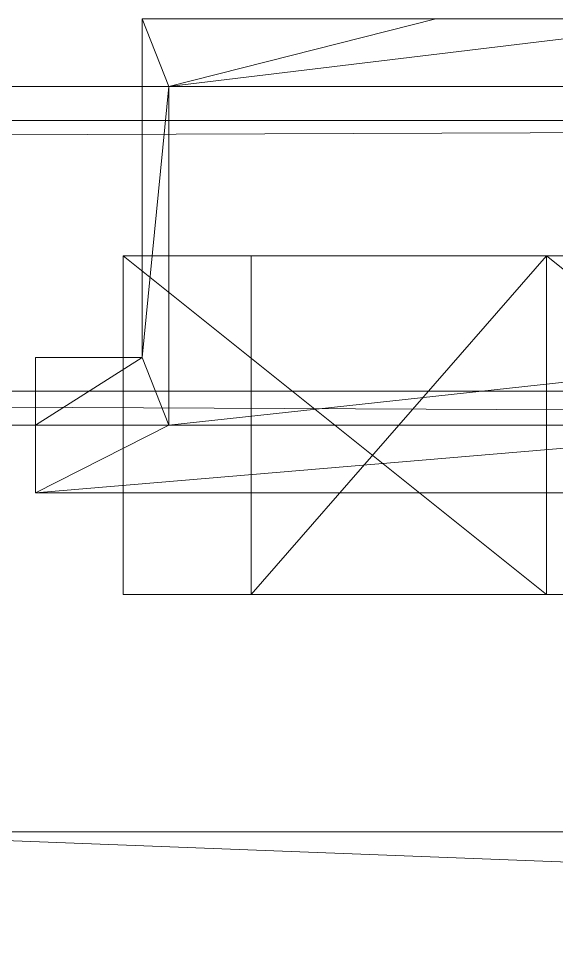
# Model space of a CAD drawing. Header units: millimetres. Extents: x -284281 to 1648660, y -821378 to -151356.
# Drawn here: x -221404.9 to -221366.8, y -270667.7 to -270601.4 of the extents above; entities that cross this region are included whole.
import ezdxf

# ---------------------------------------------------------------- set-up
doc = ezdxf.new("R2010")
doc.units = ezdxf.units.MM
doc.header["$MEASUREMENT"] = 0

# ---------------------------------------------------------------- blocks, each defined once
blk = doc.blocks.new('Forme_3_1')
at = {"color": 7, "linetype": 'Continuous', "lineweight": 20, "flags": 128}
blk.add_lwpolyline([(204740.942, -270618.21), (204761.858, -270618.21)], dxfattribs=at)
blk = doc.blocks.new('Forme_5_1')
at = {"color": 7, "linetype": 'Continuous', "lineweight": 20, "flags": 128}
for points in [[(205020.254, -270659.01), (204707.474, -270659.01), (204704.726, -270659.19), (204701.642, -270659.802), (204698.666, -270660.81), (204695.846, -270662.202), (204693.23, -270663.954), (204690.878, -270666.018), (204688.802, -270668.382), (204687.05, -270670.998), (204685.67, -270673.818), (204684.65, -270676.794), (204684.038, -270679.878), (204683.858, -270682.614), (204683.858, -270971.406)], [(204707.474, -270659.01), (205019.858, -270671.01), (205021.43, -270671.118), (205022.966, -270671.418), (205024.454, -270671.922), (205025.858, -270672.618), (205027.166, -270673.494), (205028.342, -270674.526), (205029.386, -270675.702), (205030.25, -270677.01), (205030.946, -270678.414), (205031.45, -270679.902), (205031.762, -270681.45), (205031.858, -270683.01), (205031.858, -270971.01), (205031.87, -270991.818)]]:
    blk.add_lwpolyline(points, dxfattribs=at)
blk = doc.blocks.new('Forme_6_1')
at = {"color": 7, "linetype": 'Continuous', "lineweight": 20, "flags": 128}
for points in [[(204774.83, -270601.41), (204754.022, -270601.41), (204733.226, -270601.41)], [(204733.226, -270625.41), (204733.226, -270601.41)], [(204735.11, -270606.21), (204733.226, -270601.41)], [(204774.83, -270601.41), (204735.11, -270606.21)], [(204754.022, -270601.41), (204735.11, -270606.21)], [(204735.11, -270606.21), (204733.226, -270625.41)], [(204772.934, -270606.21), (204735.11, -270606.21)], [(204735.11, -270630.21), (204735.11, -270606.21)], [(204725.666, -270635.01), (204725.666, -270630.21), (204725.666, -270625.41)], [(204725.666, -270625.41), (204733.226, -270625.41)], [(204733.226, -270625.41), (204725.666, -270630.21)], [(204735.11, -270630.21), (204733.226, -270625.41)], [(204772.934, -270626.095), (204735.11, -270630.21)], [(204725.666, -270630.21), (204735.11, -270630.21), (204772.934, -270630.21), (204782.39, -270630.21)], [(204735.11, -270630.21), (204725.666, -270635.01)], [(204782.39, -270630.21), (204725.666, -270635.01)], [(204782.39, -270635.01), (204725.666, -270635.01)]]:
    blk.add_lwpolyline(points, dxfattribs=at)
blk = doc.blocks.new('Forme_8_1')
at = {"color": 7, "linetype": 'Continuous', "lineweight": 20, "flags": 128}
for points in [[(204466.118, -270608.61), (204992.582, -270608.61)], [(204992.582, -270608.61), (204466.118, -270610.603)], [(204466.118, -270627.81), (204992.582, -270627.81)]]:
    blk.add_lwpolyline(points, dxfattribs=at)
blk = doc.blocks.new('Forme_9_1')
at = {"color": 7, "linetype": 'Continuous', "lineweight": 20, "flags": 128}
for points in [[(204993.53, -270606.21), (204473.069, -270606.21)], [(204993.53, -270630.21), (204473.069, -270627.746)], [(204993.53, -270630.21), (204473.069, -270630.21)]]:
    blk.add_lwpolyline(points, dxfattribs=at)
blk = doc.blocks.new('Forme_15_1')
at = {"color": 7, "linetype": 'Continuous', "lineweight": 20, "flags": 128}
for points in [[(204740.942, -270618.21), (204761.858, -270618.21)], [(204761.858, -270618.21), (204740.942, -270642.21)], [(204740.942, -270642.21), (204740.942, -270618.21)], [(204761.858, -270618.21), (204791.858, -270618.21)], [(204791.858, -270642.21), (204761.858, -270618.21)], [(204761.858, -270642.21), (204761.858, -270618.21)], [(204791.858, -270642.21), (204791.858, -270618.21)], [(204740.942, -270642.21), (204761.858, -270642.21)], [(204761.858, -270642.21), (204791.858, -270642.21)]]:
    blk.add_lwpolyline(points, dxfattribs=at)
blk = doc.blocks.new('Forme_16_1')
at = {"color": 7, "linetype": 'Continuous', "lineweight": 20, "flags": 128}
for points in [[(204761.858, -270642.21), (204731.858, -270618.21)], [(204761.858, -270618.21), (204731.858, -270618.21)], [(204731.858, -270618.21), (204731.858, -270642.21)], [(204761.858, -270642.21), (204761.858, -270618.21)], [(204731.858, -270642.21), (204761.858, -270642.21)]]:
    blk.add_lwpolyline(points, dxfattribs=at)

msp = doc.modelspace()

# ---------------------------------------------------------------- linework, layer by layer
at = {"color": 7, "linetype": 'Continuous', "lineweight": 20, "flags": 128}
for points in [[(-221354.50184, -270601.40986), (-221375.30985, -270601.40986), (-221396.10585, -270601.40986)], [(-221396.10585, -270625.40986), (-221396.10585, -270601.40986)], [(-221394.22185, -270606.20986), (-221396.10585, -270601.40986)], [(-221354.50184, -270601.40986), (-221394.22185, -270606.20986)], [(-221375.30985, -270601.40986), (-221394.22185, -270606.20986)], [(-221135.80179, -270606.20986), (-221656.26223, -270606.20986)], [(-221394.22185, -270606.20986), (-221396.10585, -270625.40986)], [(-221356.39784, -270606.20986), (-221394.22185, -270606.20986)], [(-221394.22185, -270630.20986), (-221394.22185, -270606.20986)], [(-221663.21391, -270608.60986), (-221136.74979, -270608.60986)], [(-221136.74979, -270608.60986), (-221663.21391, -270610.60347)], [(-221367.47384, -270642.20986), (-221397.47385, -270618.20986)], [(-221367.47384, -270618.20986), (-221397.47385, -270618.20986)], [(-221397.47385, -270618.20986), (-221397.47385, -270642.20986)], [(-221388.38985, -270618.20986), (-221367.47384, -270618.20986)], [(-221367.47384, -270618.20986), (-221388.38985, -270642.20986)], [(-221388.38985, -270642.20986), (-221388.38985, -270618.20986)], [(-221367.47384, -270618.20986), (-221337.47384, -270618.20986)], [(-221337.47384, -270642.20986), (-221367.47384, -270618.20986)], [(-221367.47384, -270642.20986), (-221367.47384, -270618.20986)], [(-221367.47384, -270642.20986), (-221367.47384, -270618.20986)], [(-221403.66585, -270635.00986), (-221403.66585, -270630.20986), (-221403.66585, -270625.40986)], [(-221403.66585, -270625.40986), (-221396.10585, -270625.40986)], [(-221396.10585, -270625.40986), (-221403.66585, -270630.20986)], [(-221394.22185, -270630.20986), (-221396.10585, -270625.40986)], [(-221356.39784, -270626.09476), (-221394.22185, -270630.20986)], [(-221663.21391, -270627.80986), (-221136.74979, -270627.80986)], [(-221135.80179, -270630.20986), (-221656.26223, -270627.74627)], [(-221135.80179, -270630.20986), (-221656.26223, -270630.20986)], [(-221403.66585, -270630.20986), (-221394.22185, -270630.20986), (-221356.39784, -270630.20986), (-221346.94184, -270630.20986)], [(-221394.22185, -270630.20986), (-221403.66585, -270635.00986)], [(-221346.94184, -270630.20986), (-221403.66585, -270635.00986)], [(-221346.94184, -270635.00986), (-221403.66585, -270635.00986)], [(-221397.47385, -270642.20986), (-221367.47384, -270642.20986)], [(-221388.38985, -270642.20986), (-221367.47384, -270642.20986)], [(-221367.47384, -270642.20986), (-221337.47384, -270642.20986)], [(-221109.07778, -270659.00986), (-221421.85786, -270659.00986), (-221424.60586, -270659.18986), (-221427.68986, -270659.80186), (-221430.66586, -270660.80986), (-221433.48586, -270662.20186), (-221436.10186, -270663.95386), (-221438.45386, -270666.01786), (-221440.52986, -270668.38186), (-221442.28186, -270670.99786), (-221443.66186, -270673.81786), (-221444.68186, -270676.79386), (-221445.29386, -270679.87786), (-221445.47386, -270682.61386), (-221445.47386, -270971.40587)], [(-221421.85786, -270659.00986), (-221109.47378, -270671.00986), (-221107.90178, -270671.11786), (-221106.36578, -270671.41786), (-221104.87778, -270671.92186), (-221103.47378, -270672.61786), (-221102.16578, -270673.49386), (-221100.98978, -270674.52586), (-221099.94578, -270675.70186), (-221099.08178, -270677.00986), (-221098.38578, -270678.41386), (-221097.88178, -270679.90186), (-221097.56978, -270681.44986), (-221097.47378, -270683.00986), (-221097.47378, -270971.00987), (-221097.46178, -270991.81787)]]:
    msp.add_lwpolyline(points, dxfattribs=at)

# ---------------------------------------------------------------- block references
at = {"linetype": 'Continuous', "lineweight": 0}
for name in ['Forme_6_1', 'Forme_9_1', 'Forme_8_1', 'Forme_16_1', 'Forme_3_1', 'Forme_15_1', 'Forme_5_1']:
    msp.add_blockref(name, (-426129.3317, 0), dxfattribs=at)

doc.saveas('drawing.dxf')
